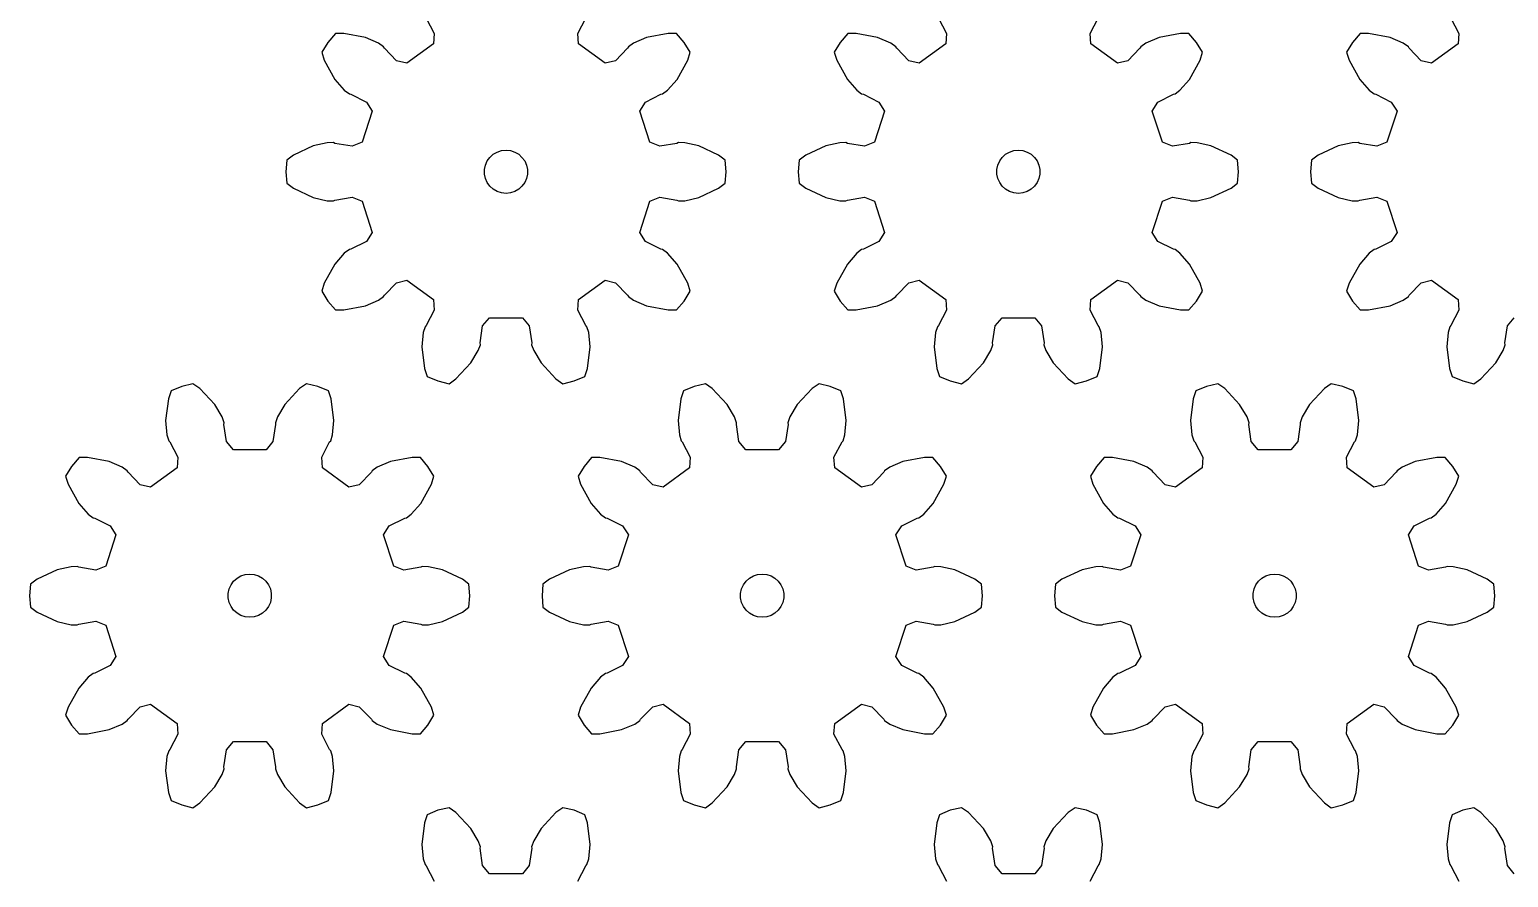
# Model space of a CAD drawing. Extents: x 0 to 208, y 0 to 235.
# Drawn here: x 0 to 102.6, y 54 to 112.9 of the extents above; entities that cross this region are included whole.
import ezdxf

# ---------------------------------------------------------------- set-up
doc = ezdxf.new("R2010")
doc.units = 0

msp = doc.modelspace()

# ---------------------------------------------------------------- linework, layer by layer
for p, q in [((27.52, 113.7), (28.07, 112.64)), ((38.04, 112.64), (38.6, 113.7)), ((63.07, 113.7), (63.63, 112.64)), ((73.6, 112.64), (74.16, 113.7)), ((98.63, 113.7), (99.19, 112.64)), ((20.7, 112.01), (20.28, 111.33)), ((21.22, 112.62), (20.7, 112.01)), ((21.8, 112.63), (21.22, 112.62)), ((23.3, 112.34), (21.8, 112.63)), ((24.21, 111.95), (23.3, 112.34)), ((24.56, 111.7), (24.21, 111.95)), ((28.02, 111.9), (26.18, 110.56)), ((28.07, 112.64), (28.02, 111.9)), ((38.09, 111.9), (38.04, 112.64)), ((39.94, 110.56), (38.09, 111.9)), ((41.91, 111.95), (41.56, 111.7)), ((42.82, 112.34), (41.91, 111.95)), ((44.32, 112.63), (42.82, 112.34)), ((44.9, 112.62), (44.32, 112.63)), ((45.42, 112.01), (44.9, 112.62)), ((45.84, 111.33), (45.42, 112.01)), ((56.25, 112.01), (55.84, 111.33)), ((56.78, 112.62), (56.25, 112.01)), ((57.36, 112.63), (56.78, 112.62)), ((58.85, 112.34), (57.36, 112.63)), ((59.77, 111.95), (58.85, 112.34)), ((60.12, 111.7), (59.77, 111.95)), ((63.58, 111.9), (61.74, 110.56)), ((63.63, 112.64), (63.58, 111.9)), ((73.65, 111.9), (73.6, 112.64)), ((75.49, 110.56), (73.65, 111.9)), ((77.46, 111.95), (77.11, 111.7)), ((78.38, 112.34), (77.46, 111.95)), ((79.87, 112.63), (78.38, 112.34)), ((80.45, 112.62), (79.87, 112.63)), ((80.98, 112.01), (80.45, 112.62)), ((81.4, 111.33), (80.98, 112.01)), ((91.81, 112.01), (91.39, 111.33)), ((92.33, 112.62), (91.81, 112.01)), ((92.92, 112.63), (92.33, 112.62)), ((94.41, 112.34), (92.92, 112.63)), ((95.32, 111.95), (94.41, 112.34)), ((95.68, 111.7), (95.32, 111.95)), ((99.14, 111.9), (97.29, 110.56)), ((99.19, 112.64), (99.14, 111.9)), ((20.28, 111.33), (20.45, 110.77)), ((24.62, 111.6), (24.56, 111.7)), ((25.46, 110.74), (24.62, 111.6)), ((41.5, 111.6), (40.66, 110.74)), ((41.56, 111.7), (41.5, 111.6)), ((45.67, 110.77), (45.84, 111.33)), ((55.84, 111.33), (56.01, 110.77)), ((60.18, 111.6), (60.12, 111.7)), ((61.02, 110.74), (60.18, 111.6)), ((77.05, 111.6), (76.21, 110.74)), ((77.11, 111.7), (77.05, 111.6)), ((81.22, 110.77), (81.4, 111.33)), ((91.39, 111.33), (91.56, 110.77)), ((95.74, 111.6), (95.68, 111.7)), ((96.57, 110.74), (95.74, 111.6)), ((20.45, 110.77), (21.19, 109.44)), ((26.18, 110.56), (25.46, 110.74)), ((40.66, 110.74), (39.94, 110.56)), ((44.93, 109.44), (45.67, 110.77)), ((56.01, 110.77), (56.75, 109.44)), ((61.74, 110.56), (61.02, 110.74)), ((76.21, 110.74), (75.49, 110.56)), ((80.48, 109.44), (81.22, 110.77)), ((91.56, 110.77), (92.31, 109.44)), ((97.29, 110.56), (96.57, 110.74)), ((21.19, 109.44), (21.84, 108.69)), ((44.27, 108.69), (44.93, 109.44)), ((56.75, 109.44), (57.4, 108.69)), ((79.83, 108.69), (80.48, 109.44)), ((92.31, 109.44), (92.96, 108.69)), ((21.84, 108.69), (22.19, 108.43)), ((22.19, 108.43), (22.3, 108.41)), ((22.3, 108.41), (23.38, 107.87)), ((23.38, 107.87), (23.77, 107.24)), ((42.35, 107.24), (42.74, 107.87)), ((42.74, 107.87), (43.81, 108.41)), ((43.81, 108.41), (43.93, 108.43)), ((43.93, 108.43), (44.27, 108.69)), ((57.4, 108.69), (57.74, 108.43)), ((57.74, 108.43), (57.86, 108.41)), ((57.86, 108.41), (58.93, 107.87)), ((58.93, 107.87), (59.33, 107.24)), ((77.9, 107.24), (78.3, 107.87)), ((78.3, 107.87), (79.37, 108.41)), ((79.37, 108.41), (79.49, 108.43)), ((79.49, 108.43), (79.83, 108.69)), ((92.96, 108.69), (93.3, 108.43)), ((93.3, 108.43), (93.42, 108.41)), ((93.42, 108.41), (94.49, 107.87)), ((94.49, 107.87), (94.89, 107.24)), ((23.77, 107.24), (23.07, 105.08)), ((43.05, 105.08), (42.35, 107.24)), ((59.33, 107.24), (58.62, 105.08)), ((78.61, 105.08), (77.9, 107.24)), ((94.89, 107.24), (94.18, 105.08)), ((19.69, 104.82), (18.31, 104.18)), ((20.66, 105.04), (19.69, 104.82)), ((21.09, 105.05), (20.66, 105.04)), ((21.19, 105), (21.09, 105.05)), ((22.38, 104.8), (21.19, 105)), ((23.07, 105.08), (22.38, 104.8)), ((43.74, 104.8), (43.05, 105.08)), ((44.92, 105), (43.74, 104.8)), ((45.03, 105.05), (44.92, 105)), ((45.46, 105.04), (45.03, 105.05)), ((46.43, 104.82), (45.46, 105.04)), ((47.81, 104.18), (46.43, 104.82)), ((55.25, 104.82), (53.86, 104.18)), ((56.22, 105.04), (55.25, 104.82)), ((56.64, 105.05), (56.22, 105.04)), ((56.75, 105), (56.64, 105.05)), ((57.93, 104.8), (56.75, 105)), ((58.62, 105.08), (57.93, 104.8)), ((79.3, 104.8), (78.61, 105.08)), ((80.48, 105), (79.3, 104.8)), ((80.59, 105.05), (80.48, 105)), ((81.02, 105.04), (80.59, 105.05)), ((81.98, 104.82), (81.02, 105.04)), ((83.37, 104.18), (81.98, 104.82)), ((90.81, 104.82), (89.42, 104.18)), ((91.77, 105.04), (90.81, 104.82)), ((92.2, 105.05), (91.77, 105.04)), ((92.31, 105), (92.2, 105.05)), ((93.49, 104.8), (92.31, 105)), ((94.18, 105.08), (93.49, 104.8)), ((17.84, 103.83), (17.78, 103.03)), ((18.31, 104.18), (17.84, 103.83)), ((31.63, 103.49), (31.76, 103.78)), ((31.76, 103.78), (31.94, 104.03)), ((31.94, 104.03), (32.18, 104.24)), ((32.18, 104.24), (32.45, 104.4)), ((32.45, 104.4), (32.75, 104.5)), ((32.75, 104.5), (33.06, 104.53)), ((33.06, 104.53), (33.37, 104.5)), ((33.37, 104.5), (33.67, 104.4)), ((33.67, 104.4), (33.94, 104.24)), ((33.94, 104.24), (34.17, 104.03)), ((34.17, 104.03), (34.36, 103.78)), ((34.36, 103.78), (34.48, 103.49)), ((48.27, 103.83), (47.81, 104.18)), ((48.34, 103.03), (48.27, 103.83)), ((53.4, 103.83), (53.34, 103.03)), ((53.86, 104.18), (53.4, 103.83)), ((67.19, 103.49), (67.32, 103.78)), ((67.32, 103.78), (67.5, 104.03)), ((67.5, 104.03), (67.73, 104.24)), ((67.73, 104.24), (68.01, 104.4)), ((68.01, 104.4), (68.3, 104.5)), ((68.3, 104.5), (68.62, 104.53)), ((68.62, 104.53), (68.93, 104.5)), ((68.93, 104.5), (69.23, 104.4)), ((69.23, 104.4), (69.5, 104.24)), ((69.5, 104.24), (69.73, 104.03)), ((69.73, 104.03), (69.91, 103.78)), ((69.91, 103.78), (70.04, 103.49)), ((83.83, 103.83), (83.37, 104.18)), ((83.89, 103.03), (83.83, 103.83)), ((88.96, 103.83), (88.89, 103.03)), ((89.42, 104.18), (88.96, 103.83)), ((17.78, 103.03), (17.84, 102.23)), ((31.57, 103.19), (31.63, 103.49)), ((31.57, 102.87), (31.57, 103.19)), ((31.63, 102.57), (31.57, 102.87)), ((34.48, 103.49), (34.55, 103.19)), ((34.55, 102.87), (34.48, 102.57)), ((34.55, 103.19), (34.55, 102.87)), ((48.27, 102.23), (48.34, 103.03)), ((53.34, 103.03), (53.4, 102.23)), ((67.12, 103.19), (67.19, 103.49)), ((67.12, 102.87), (67.12, 103.19)), ((67.19, 102.57), (67.12, 102.87)), ((70.04, 103.49), (70.11, 103.19)), ((70.11, 102.87), (70.04, 102.57)), ((70.11, 103.19), (70.11, 102.87)), ((83.83, 102.23), (83.89, 103.03)), ((88.89, 103.03), (88.96, 102.23)), ((17.84, 102.23), (18.31, 101.88)), ((18.31, 101.88), (19.69, 101.24)), ((31.76, 102.28), (31.63, 102.57)), ((31.94, 102.03), (31.76, 102.28)), ((32.18, 101.82), (31.94, 102.03)), ((32.45, 101.66), (32.18, 101.82)), ((32.75, 101.56), (32.45, 101.66)), ((33.67, 101.66), (33.37, 101.56)), ((33.94, 101.82), (33.67, 101.66)), ((34.17, 102.03), (33.94, 101.82)), ((34.36, 102.28), (34.17, 102.03)), ((34.48, 102.57), (34.36, 102.28)), ((46.43, 101.24), (47.81, 101.88)), ((47.81, 101.88), (48.27, 102.23)), ((53.4, 102.23), (53.86, 101.88)), ((53.86, 101.88), (55.25, 101.24)), ((67.32, 102.28), (67.19, 102.57)), ((67.5, 102.03), (67.32, 102.28)), ((67.73, 101.82), (67.5, 102.03)), ((68.01, 101.66), (67.73, 101.82)), ((68.3, 101.56), (68.01, 101.66)), ((69.23, 101.66), (68.93, 101.56)), ((69.5, 101.82), (69.23, 101.66)), ((69.73, 102.03), (69.5, 101.82)), ((69.91, 102.28), (69.73, 102.03)), ((70.04, 102.57), (69.91, 102.28)), ((81.98, 101.24), (83.37, 101.88)), ((83.37, 101.88), (83.83, 102.23)), ((88.96, 102.23), (89.42, 101.88)), ((89.42, 101.88), (90.81, 101.24)), ((19.69, 101.24), (20.66, 101.02)), ((20.66, 101.02), (21.09, 101.01)), ((21.09, 101.01), (21.19, 101.06)), ((21.19, 101.06), (22.38, 101.26)), ((22.38, 101.26), (23.07, 100.98)), ((23.07, 100.98), (23.77, 98.81)), ((33.06, 101.53), (32.75, 101.56)), ((33.37, 101.56), (33.06, 101.53)), ((42.35, 98.81), (43.05, 100.98)), ((43.05, 100.98), (43.74, 101.26)), ((43.74, 101.26), (44.92, 101.06)), ((44.92, 101.06), (45.03, 101.01)), ((45.03, 101.01), (45.46, 101.02)), ((45.46, 101.02), (46.43, 101.24)), ((55.25, 101.24), (56.22, 101.02)), ((56.22, 101.02), (56.64, 101.01)), ((56.64, 101.01), (56.75, 101.06)), ((56.75, 101.06), (57.93, 101.26)), ((57.93, 101.26), (58.62, 100.98)), ((58.62, 100.98), (59.33, 98.81)), ((68.62, 101.53), (68.3, 101.56)), ((68.93, 101.56), (68.62, 101.53)), ((77.9, 98.81), (78.61, 100.98)), ((78.61, 100.98), (79.3, 101.26)), ((79.3, 101.26), (80.48, 101.06)), ((80.48, 101.06), (80.59, 101.01)), ((80.59, 101.01), (81.02, 101.02)), ((81.02, 101.02), (81.98, 101.24)), ((90.81, 101.24), (91.77, 101.02)), ((91.77, 101.02), (92.2, 101.01)), ((92.2, 101.01), (92.31, 101.06)), ((92.31, 101.06), (93.49, 101.26)), ((93.49, 101.26), (94.18, 100.98)), ((94.18, 100.98), (94.89, 98.81)), ((23.77, 98.81), (23.38, 98.19)), ((42.74, 98.19), (42.35, 98.81)), ((59.33, 98.81), (58.93, 98.19)), ((78.3, 98.19), (77.9, 98.81)), ((94.89, 98.81), (94.49, 98.19)), ((22.19, 97.63), (21.84, 97.37)), ((22.3, 97.65), (22.19, 97.63)), ((23.38, 98.19), (22.3, 97.65)), ((43.81, 97.65), (42.74, 98.19)), ((43.93, 97.63), (43.81, 97.65)), ((44.27, 97.37), (43.93, 97.63)), ((57.74, 97.63), (57.4, 97.37)), ((57.86, 97.65), (57.74, 97.63)), ((58.93, 98.19), (57.86, 97.65)), ((79.37, 97.65), (78.3, 98.19)), ((79.49, 97.63), (79.37, 97.65)), ((79.83, 97.37), (79.49, 97.63)), ((93.3, 97.63), (92.96, 97.37)), ((93.42, 97.65), (93.3, 97.63)), ((94.49, 98.19), (93.42, 97.65)), ((21.19, 96.62), (20.45, 95.29)), ((21.84, 97.37), (21.19, 96.62)), ((44.93, 96.62), (44.27, 97.37)), ((45.67, 95.29), (44.93, 96.62)), ((56.75, 96.62), (56.01, 95.29)), ((57.4, 97.37), (56.75, 96.62)), ((80.48, 96.62), (79.83, 97.37)), ((81.22, 95.29), (80.48, 96.62)), ((92.31, 96.62), (91.56, 95.29)), ((92.96, 97.37), (92.31, 96.62)), ((25.46, 95.32), (26.18, 95.5)), ((26.18, 95.5), (28.02, 94.16)), ((38.09, 94.16), (39.94, 95.5)), ((39.94, 95.5), (40.66, 95.32)), ((61.02, 95.32), (61.74, 95.5)), ((61.74, 95.5), (63.58, 94.16)), ((73.65, 94.16), (75.49, 95.5)), ((75.49, 95.5), (76.21, 95.32)), ((96.57, 95.32), (97.29, 95.5)), ((97.29, 95.5), (99.14, 94.16)), ((20.45, 95.29), (20.28, 94.73)), ((20.28, 94.73), (20.7, 94.05)), ((24.56, 94.36), (24.62, 94.46)), ((24.62, 94.46), (25.46, 95.32)), ((40.66, 95.32), (41.5, 94.46)), ((41.5, 94.46), (41.56, 94.36)), ((45.42, 94.05), (45.84, 94.73)), ((45.84, 94.73), (45.67, 95.29)), ((56.01, 95.29), (55.84, 94.73)), ((55.84, 94.73), (56.25, 94.05)), ((60.12, 94.36), (60.18, 94.46)), ((60.18, 94.46), (61.02, 95.32)), ((76.21, 95.32), (77.05, 94.46)), ((77.05, 94.46), (77.11, 94.36)), ((80.98, 94.05), (81.4, 94.73)), ((81.4, 94.73), (81.22, 95.29)), ((91.56, 95.29), (91.39, 94.73)), ((91.39, 94.73), (91.81, 94.05)), ((95.68, 94.36), (95.74, 94.46)), ((95.74, 94.46), (96.57, 95.32)), ((20.7, 94.05), (21.22, 93.44)), ((21.22, 93.44), (21.8, 93.43)), ((21.8, 93.43), (23.3, 93.72)), ((23.3, 93.72), (24.21, 94.11)), ((24.21, 94.11), (24.56, 94.36)), ((28.07, 93.42), (27.52, 92.36)), ((28.02, 94.16), (28.07, 93.42)), ((38.04, 93.42), (38.09, 94.16)), ((38.6, 92.36), (38.04, 93.42)), ((41.56, 94.36), (41.91, 94.11)), ((41.91, 94.11), (42.82, 93.72)), ((42.82, 93.72), (44.32, 93.43)), ((44.32, 93.43), (44.9, 93.44)), ((44.9, 93.44), (45.42, 94.05)), ((56.25, 94.05), (56.78, 93.44)), ((56.78, 93.44), (57.36, 93.43)), ((57.36, 93.43), (58.85, 93.72)), ((58.85, 93.72), (59.77, 94.11)), ((59.77, 94.11), (60.12, 94.36)), ((63.63, 93.42), (63.07, 92.36)), ((63.58, 94.16), (63.63, 93.42)), ((73.6, 93.42), (73.65, 94.16)), ((74.16, 92.36), (73.6, 93.42)), ((77.11, 94.36), (77.46, 94.11)), ((77.46, 94.11), (78.38, 93.72)), ((78.38, 93.72), (79.87, 93.43)), ((79.87, 93.43), (80.45, 93.44)), ((80.45, 93.44), (80.98, 94.05)), ((91.81, 94.05), (92.33, 93.44)), ((92.33, 93.44), (92.92, 93.43)), ((92.92, 93.43), (94.41, 93.72)), ((94.41, 93.72), (95.32, 94.11)), ((95.32, 94.11), (95.68, 94.36)), ((99.19, 93.42), (98.63, 92.36)), ((99.14, 94.16), (99.19, 93.42)), ((31.44, 92.32), (31.92, 92.89)), ((31.92, 92.89), (34.2, 92.89)), ((34.2, 92.89), (34.67, 92.32)), ((67, 92.32), (67.48, 92.89)), ((67.48, 92.89), (69.75, 92.89)), ((69.75, 92.89), (70.23, 92.32)), ((102.56, 92.32), (103.03, 92.89)), ((27.31, 91.86), (27.22, 90.87)), ((27.44, 92.27), (27.31, 91.86)), ((27.52, 92.36), (27.44, 92.27)), ((31.27, 91.14), (31.44, 92.32)), ((34.67, 92.32), (34.85, 91.14)), ((38.68, 92.27), (38.6, 92.36)), ((38.8, 91.86), (38.68, 92.27)), ((38.89, 90.87), (38.8, 91.86)), ((62.87, 91.86), (62.78, 90.87)), ((63, 92.27), (62.87, 91.86)), ((63.07, 92.36), (63, 92.27)), ((66.83, 91.14), (67, 92.32)), ((70.23, 92.32), (70.41, 91.14)), ((74.23, 92.27), (74.16, 92.36)), ((74.36, 91.86), (74.23, 92.27)), ((74.45, 90.87), (74.36, 91.86)), ((98.43, 91.86), (98.34, 90.87)), ((98.55, 92.27), (98.43, 91.86)), ((98.63, 92.36), (98.55, 92.27)), ((102.38, 91.14), (102.56, 92.32)), ((27.22, 90.87), (27.41, 89.36)), ((30.63, 89.76), (31.14, 90.62)), ((31.14, 90.62), (31.28, 91.02)), ((31.28, 91.02), (31.27, 91.14)), ((34.85, 91.14), (34.84, 91.02)), ((34.84, 91.02), (34.98, 90.62)), ((34.98, 90.62), (35.49, 89.76)), ((38.71, 89.36), (38.89, 90.87)), ((62.78, 90.87), (62.96, 89.36)), ((66.19, 89.76), (66.7, 90.62)), ((66.7, 90.62), (66.84, 91.02)), ((66.84, 91.02), (66.83, 91.14)), ((70.41, 91.14), (70.39, 91.02)), ((70.39, 91.02), (70.53, 90.62)), ((70.53, 90.62), (71.04, 89.76)), ((74.27, 89.36), (74.45, 90.87)), ((98.34, 90.87), (98.52, 89.36)), ((101.75, 89.76), (102.26, 90.62)), ((102.26, 90.62), (102.39, 91.02)), ((102.39, 91.02), (102.38, 91.14)), ((27.41, 89.36), (27.59, 88.81)), ((29.59, 88.65), (30.63, 89.76)), ((35.49, 89.76), (36.52, 88.65)), ((38.52, 88.81), (38.71, 89.36)), ((62.96, 89.36), (63.15, 88.81)), ((65.15, 88.65), (66.19, 89.76)), ((71.04, 89.76), (72.08, 88.65)), ((74.08, 88.81), (74.27, 89.36)), ((98.52, 89.36), (98.71, 88.81)), ((100.71, 88.65), (101.75, 89.76)), ((11.34, 88.31), (10.56, 88.12)), ((11.81, 87.98), (11.34, 88.31)), ((19.22, 88.31), (18.74, 87.98)), ((20, 88.12), (19.22, 88.31)), ((27.59, 88.81), (28.34, 88.5)), ((28.34, 88.5), (29.12, 88.31)), ((29.12, 88.31), (29.59, 88.65)), ((36.52, 88.65), (37, 88.31)), ((37, 88.31), (37.78, 88.5)), ((37.78, 88.5), (38.52, 88.81)), ((46.9, 88.31), (46.12, 88.12)), ((47.37, 87.98), (46.9, 88.31)), ((54.78, 88.31), (54.3, 87.98)), ((55.56, 88.12), (54.78, 88.31)), ((63.15, 88.81), (63.89, 88.5)), ((63.89, 88.5), (64.67, 88.31)), ((64.67, 88.31), (65.15, 88.65)), ((72.08, 88.65), (72.56, 88.31)), ((72.56, 88.31), (73.34, 88.5)), ((73.34, 88.5), (74.08, 88.81)), ((82.45, 88.31), (81.67, 88.12)), ((82.93, 87.98), (82.45, 88.31)), ((90.33, 88.31), (89.86, 87.98)), ((91.12, 88.12), (90.33, 88.31)), ((98.71, 88.81), (99.45, 88.5)), ((99.45, 88.5), (100.23, 88.31)), ((100.23, 88.31), (100.71, 88.65)), ((9.63, 87.27), (9.44, 85.75)), ((9.82, 87.82), (9.63, 87.27)), ((10.56, 88.12), (9.82, 87.82)), ((12.85, 86.86), (11.81, 87.98)), ((18.74, 87.98), (17.71, 86.86)), ((20.74, 87.82), (20, 88.12)), ((20.93, 87.27), (20.74, 87.82)), ((21.11, 85.75), (20.93, 87.27)), ((45.19, 87.27), (45, 85.75)), ((45.37, 87.82), (45.19, 87.27)), ((46.12, 88.12), (45.37, 87.82)), ((48.41, 86.86), (47.37, 87.98)), ((54.3, 87.98), (53.26, 86.86)), ((56.3, 87.82), (55.56, 88.12)), ((56.49, 87.27), (56.3, 87.82)), ((56.67, 85.75), (56.49, 87.27)), ((80.74, 87.27), (80.56, 85.75)), ((80.93, 87.82), (80.74, 87.27)), ((81.67, 88.12), (80.93, 87.82)), ((83.97, 86.86), (82.93, 87.98)), ((89.86, 87.98), (88.82, 86.86)), ((91.86, 87.82), (91.12, 88.12)), ((92.05, 87.27), (91.86, 87.82)), ((92.23, 85.75), (92.05, 87.27)), ((13.36, 86.01), (12.85, 86.86)), ((17.71, 86.86), (17.2, 86.01)), ((48.92, 86.01), (48.41, 86.86)), ((53.26, 86.86), (52.75, 86.01)), ((84.48, 86.01), (83.97, 86.86)), ((88.82, 86.86), (88.31, 86.01)), ((9.44, 85.75), (9.53, 84.76)), ((13.5, 85.6), (13.36, 86.01)), ((13.49, 85.48), (13.5, 85.6)), ((13.66, 84.3), (13.49, 85.48)), ((17.07, 85.48), (16.89, 84.3)), ((17.2, 86.01), (17.06, 85.6)), ((17.06, 85.6), (17.07, 85.48)), ((21.02, 84.76), (21.11, 85.75)), ((45, 85.75), (45.09, 84.76)), ((49.06, 85.6), (48.92, 86.01)), ((49.05, 85.48), (49.06, 85.6)), ((49.22, 84.3), (49.05, 85.48)), ((52.63, 85.48), (52.45, 84.3)), ((52.75, 86.01), (52.62, 85.6)), ((52.62, 85.6), (52.63, 85.48)), ((56.58, 84.76), (56.67, 85.75)), ((80.56, 85.75), (80.65, 84.76)), ((84.62, 85.6), (84.48, 86.01)), ((84.6, 85.48), (84.62, 85.6)), ((84.78, 84.3), (84.6, 85.48)), ((88.18, 85.48), (88.01, 84.3)), ((88.31, 86.01), (88.17, 85.6)), ((88.17, 85.6), (88.18, 85.48)), ((92.14, 84.76), (92.23, 85.75)), ((9.53, 84.76), (9.66, 84.35)), ((9.66, 84.35), (9.74, 84.27)), ((9.74, 84.27), (10.29, 83.2)), ((14.14, 83.73), (13.66, 84.3)), ((16.89, 84.3), (16.42, 83.73)), ((20.27, 83.2), (20.82, 84.27)), ((20.82, 84.27), (20.9, 84.35)), ((20.9, 84.35), (21.02, 84.76)), ((45.09, 84.76), (45.22, 84.35)), ((45.22, 84.35), (45.29, 84.27)), ((45.29, 84.27), (45.85, 83.2)), ((49.7, 83.73), (49.22, 84.3)), ((52.45, 84.3), (51.98, 83.73)), ((55.82, 83.2), (56.38, 84.27)), ((56.38, 84.27), (56.46, 84.35)), ((56.46, 84.35), (56.58, 84.76)), ((80.65, 84.76), (80.78, 84.35)), ((80.78, 84.35), (80.85, 84.27)), ((80.85, 84.27), (81.41, 83.2)), ((85.26, 83.73), (84.78, 84.3)), ((88.01, 84.3), (87.53, 83.73)), ((91.38, 83.2), (91.94, 84.27)), ((91.94, 84.27), (92.01, 84.35)), ((92.01, 84.35), (92.14, 84.76)), ((3.44, 83.18), (2.92, 82.57)), ((4.02, 83.19), (3.44, 83.18)), ((5.52, 82.9), (4.02, 83.19)), ((10.29, 83.2), (10.24, 82.46)), ((16.42, 83.73), (14.14, 83.73)), ((20.32, 82.46), (20.27, 83.2)), ((26.54, 83.19), (25.04, 82.9)), ((27.12, 83.18), (26.54, 83.19)), ((27.64, 82.57), (27.12, 83.18)), ((39, 83.18), (38.48, 82.57)), ((39.58, 83.19), (39, 83.18)), ((41.07, 82.9), (39.58, 83.19)), ((45.85, 83.2), (45.8, 82.46)), ((51.98, 83.73), (49.7, 83.73)), ((55.87, 82.46), (55.82, 83.2)), ((62.09, 83.19), (60.6, 82.9)), ((62.68, 83.18), (62.09, 83.19)), ((63.2, 82.57), (62.68, 83.18)), ((74.56, 83.18), (74.03, 82.57)), ((75.14, 83.19), (74.56, 83.18)), ((76.63, 82.9), (75.14, 83.19)), ((81.41, 83.2), (81.36, 82.46)), ((87.53, 83.73), (85.26, 83.73)), ((91.43, 82.46), (91.38, 83.2)), ((97.65, 83.19), (96.16, 82.9)), ((98.23, 83.18), (97.65, 83.19)), ((98.76, 82.57), (98.23, 83.18)), ((2.92, 82.57), (2.5, 81.89)), ((6.43, 82.51), (5.52, 82.9)), ((6.78, 82.26), (6.43, 82.51)), ((6.84, 82.16), (6.78, 82.26)), ((7.68, 81.3), (6.84, 82.16)), ((10.24, 82.46), (8.4, 81.12)), ((22.16, 81.12), (20.32, 82.46)), ((23.72, 82.16), (22.88, 81.3)), ((23.78, 82.26), (23.72, 82.16)), ((24.13, 82.51), (23.78, 82.26)), ((25.04, 82.9), (24.13, 82.51)), ((28.06, 81.89), (27.64, 82.57)), ((38.48, 82.57), (38.06, 81.89)), ((41.99, 82.51), (41.07, 82.9)), ((42.34, 82.26), (41.99, 82.51)), ((42.4, 82.16), (42.34, 82.26)), ((43.24, 81.3), (42.4, 82.16)), ((45.8, 82.46), (43.96, 81.12)), ((57.72, 81.12), (55.87, 82.46)), ((59.27, 82.16), (58.44, 81.3)), ((59.33, 82.26), (59.27, 82.16)), ((59.69, 82.51), (59.33, 82.26)), ((60.6, 82.9), (59.69, 82.51)), ((63.62, 81.89), (63.2, 82.57)), ((74.03, 82.57), (73.61, 81.89)), ((77.55, 82.51), (76.63, 82.9)), ((77.9, 82.26), (77.55, 82.51)), ((77.96, 82.16), (77.9, 82.26)), ((78.8, 81.3), (77.96, 82.16)), ((81.36, 82.46), (79.52, 81.12)), ((93.27, 81.12), (91.43, 82.46)), ((94.83, 82.16), (93.99, 81.3)), ((94.89, 82.26), (94.83, 82.16)), ((95.24, 82.51), (94.89, 82.26)), ((96.16, 82.9), (95.24, 82.51)), ((99.17, 81.89), (98.76, 82.57)), ((2.5, 81.89), (2.67, 81.33)), ((2.67, 81.33), (3.41, 80)), ((8.4, 81.12), (7.68, 81.3)), ((22.88, 81.3), (22.16, 81.12)), ((27.15, 80), (27.89, 81.33)), ((27.89, 81.33), (28.06, 81.89)), ((38.06, 81.89), (38.23, 81.33)), ((38.23, 81.33), (38.97, 80)), ((43.96, 81.12), (43.24, 81.3)), ((58.44, 81.3), (57.72, 81.12)), ((62.7, 80), (63.45, 81.33)), ((63.45, 81.33), (63.62, 81.89)), ((73.61, 81.89), (73.79, 81.33)), ((73.79, 81.33), (74.53, 80)), ((79.52, 81.12), (78.8, 81.3)), ((93.99, 81.3), (93.27, 81.12)), ((98.26, 80), (99, 81.33)), ((99, 81.33), (99.17, 81.89)), ((3.41, 80), (4.06, 79.25)), ((4.06, 79.25), (4.41, 79)), ((26.15, 79), (26.49, 79.25)), ((26.49, 79.25), (27.15, 80)), ((38.97, 80), (39.62, 79.25)), ((39.62, 79.25), (39.97, 79)), ((61.71, 79), (62.05, 79.25)), ((62.05, 79.25), (62.7, 80)), ((74.53, 80), (75.18, 79.25)), ((75.18, 79.25), (75.52, 79)), ((97.27, 79), (97.61, 79.25)), ((97.61, 79.25), (98.26, 80)), ((4.41, 79), (4.52, 78.97)), ((4.52, 78.97), (5.6, 78.44)), ((5.6, 78.44), (5.99, 77.81)), ((24.57, 77.81), (24.96, 78.44)), ((24.96, 78.44), (26.04, 78.97)), ((26.04, 78.97), (26.15, 79)), ((39.97, 79), (40.08, 78.97)), ((40.08, 78.97), (41.15, 78.44)), ((41.15, 78.44), (41.55, 77.81)), ((60.12, 77.81), (60.52, 78.44)), ((60.52, 78.44), (61.59, 78.97)), ((61.59, 78.97), (61.71, 79)), ((75.52, 79), (75.64, 78.97)), ((75.64, 78.97), (76.71, 78.44)), ((76.71, 78.44), (77.11, 77.81)), ((95.68, 77.81), (96.08, 78.44)), ((96.08, 78.44), (97.15, 78.97)), ((97.15, 78.97), (97.27, 79)), ((5.99, 77.81), (5.29, 75.64)), ((25.27, 75.64), (24.57, 77.81)), ((41.55, 77.81), (40.84, 75.64)), ((60.83, 75.64), (60.12, 77.81)), ((77.11, 77.81), (76.4, 75.64)), ((96.39, 75.64), (95.68, 77.81)), ((1.91, 75.38), (0.53, 74.74)), ((2.88, 75.6), (1.91, 75.38)), ((3.31, 75.61), (2.88, 75.6)), ((3.42, 75.57), (3.31, 75.61)), ((4.6, 75.37), (3.42, 75.57)), ((5.29, 75.64), (4.6, 75.37)), ((14.4, 74.81), (14.67, 74.96)), ((14.67, 74.96), (14.97, 75.06)), ((14.97, 75.06), (15.28, 75.09)), ((15.28, 75.09), (15.59, 75.06)), ((15.59, 75.06), (15.89, 74.96)), ((15.89, 74.96), (16.16, 74.81)), ((25.96, 75.37), (25.27, 75.64)), ((27.14, 75.57), (25.96, 75.37)), ((27.25, 75.61), (27.14, 75.57)), ((27.68, 75.6), (27.25, 75.61)), ((28.65, 75.38), (27.68, 75.6)), ((30.03, 74.74), (28.65, 75.38)), ((37.47, 75.38), (36.09, 74.74)), ((38.44, 75.6), (37.47, 75.38)), ((38.87, 75.61), (38.44, 75.6)), ((38.97, 75.57), (38.87, 75.61)), ((40.16, 75.37), (38.97, 75.57)), ((40.84, 75.64), (40.16, 75.37)), ((49.95, 74.81), (50.23, 74.96)), ((50.23, 74.96), (50.52, 75.06)), ((50.52, 75.06), (50.84, 75.09)), ((50.84, 75.09), (51.15, 75.06)), ((51.15, 75.06), (51.45, 74.96)), ((51.45, 74.96), (51.72, 74.81)), ((61.52, 75.37), (60.83, 75.64)), ((62.7, 75.57), (61.52, 75.37)), ((62.81, 75.61), (62.7, 75.57)), ((63.24, 75.6), (62.81, 75.61)), ((64.2, 75.38), (63.24, 75.6)), ((65.59, 74.74), (64.2, 75.38)), ((73.03, 75.38), (71.64, 74.74)), ((73.99, 75.6), (73.03, 75.38)), ((74.42, 75.61), (73.99, 75.6)), ((74.53, 75.57), (74.42, 75.61)), ((75.71, 75.37), (74.53, 75.57)), ((76.4, 75.64), (75.71, 75.37)), ((85.51, 74.81), (85.78, 74.96)), ((85.78, 74.96), (86.08, 75.06)), ((86.08, 75.06), (86.39, 75.09)), ((86.39, 75.09), (86.71, 75.06)), ((86.71, 75.06), (87, 74.96)), ((87, 74.96), (87.28, 74.81)), ((97.07, 75.37), (96.39, 75.64)), ((98.26, 75.57), (97.07, 75.37)), ((98.37, 75.61), (98.26, 75.57)), ((98.79, 75.6), (98.37, 75.61)), ((99.76, 75.38), (98.79, 75.6)), ((101.14, 74.74), (99.76, 75.38)), ((0.06, 74.39), (0, 73.59)), ((0.53, 74.74), (0.06, 74.39)), ((13.79, 73.75), (13.85, 74.06)), ((13.85, 74.06), (13.98, 74.34)), ((13.98, 74.34), (14.16, 74.6)), ((14.16, 74.6), (14.4, 74.81)), ((16.16, 74.81), (16.39, 74.6)), ((16.39, 74.6), (16.58, 74.34)), ((16.58, 74.34), (16.71, 74.06)), ((16.71, 74.06), (16.77, 73.75)), ((30.49, 74.39), (30.03, 74.74)), ((30.56, 73.59), (30.49, 74.39)), ((35.62, 74.39), (35.56, 73.59)), ((36.09, 74.74), (35.62, 74.39)), ((49.34, 73.75), (49.41, 74.06)), ((49.41, 74.06), (49.54, 74.34)), ((49.54, 74.34), (49.72, 74.6)), ((49.72, 74.6), (49.95, 74.81)), ((51.72, 74.81), (51.95, 74.6)), ((51.95, 74.6), (52.14, 74.34)), ((52.14, 74.34), (52.26, 74.06)), ((52.26, 74.06), (52.33, 73.75)), ((66.05, 74.39), (65.59, 74.74)), ((66.12, 73.59), (66.05, 74.39)), ((71.18, 74.39), (71.12, 73.59)), ((71.64, 74.74), (71.18, 74.39)), ((84.9, 73.75), (84.97, 74.06)), ((84.97, 74.06), (85.1, 74.34)), ((85.1, 74.34), (85.28, 74.6)), ((85.28, 74.6), (85.51, 74.81)), ((87.28, 74.81), (87.51, 74.6)), ((87.51, 74.6), (87.69, 74.34)), ((87.69, 74.34), (87.82, 74.06)), ((87.82, 74.06), (87.89, 73.75)), ((101.61, 74.39), (101.14, 74.74)), ((101.67, 73.59), (101.61, 74.39)), ((0, 73.59), (0.06, 72.79)), ((13.79, 73.44), (13.79, 73.75)), ((13.85, 73.13), (13.79, 73.44)), ((13.98, 72.84), (13.85, 73.13)), ((16.71, 73.13), (16.58, 72.84)), ((16.77, 73.44), (16.71, 73.13)), ((16.77, 73.75), (16.77, 73.44)), ((30.49, 72.79), (30.56, 73.59)), ((35.56, 73.59), (35.62, 72.79)), ((49.34, 73.44), (49.34, 73.75)), ((49.41, 73.13), (49.34, 73.44)), ((49.54, 72.84), (49.41, 73.13)), ((52.26, 73.13), (52.14, 72.84)), ((52.33, 73.44), (52.26, 73.13)), ((52.33, 73.75), (52.33, 73.44)), ((66.05, 72.79), (66.12, 73.59)), ((71.12, 73.59), (71.18, 72.79)), ((84.9, 73.44), (84.9, 73.75)), ((84.97, 73.13), (84.9, 73.44)), ((85.1, 72.84), (84.97, 73.13)), ((87.82, 73.13), (87.69, 72.84)), ((87.89, 73.44), (87.82, 73.13)), ((87.89, 73.75), (87.89, 73.44)), ((101.61, 72.79), (101.67, 73.59)), ((0.06, 72.79), (0.53, 72.44)), ((0.53, 72.44), (1.91, 71.8)), ((14.16, 72.59), (13.98, 72.84)), ((14.4, 72.38), (14.16, 72.59)), ((14.67, 72.22), (14.4, 72.38)), ((14.97, 72.13), (14.67, 72.22)), ((15.28, 72.09), (14.97, 72.13)), ((15.59, 72.13), (15.28, 72.09)), ((15.89, 72.22), (15.59, 72.13)), ((16.16, 72.38), (15.89, 72.22)), ((16.39, 72.59), (16.16, 72.38)), ((16.58, 72.84), (16.39, 72.59)), ((28.65, 71.8), (30.03, 72.44)), ((30.03, 72.44), (30.49, 72.79)), ((35.62, 72.79), (36.09, 72.44)), ((36.09, 72.44), (37.47, 71.8)), ((49.72, 72.59), (49.54, 72.84)), ((49.95, 72.38), (49.72, 72.59)), ((50.23, 72.22), (49.95, 72.38)), ((50.52, 72.13), (50.23, 72.22)), ((50.84, 72.09), (50.52, 72.13)), ((51.15, 72.13), (50.84, 72.09)), ((51.45, 72.22), (51.15, 72.13)), ((51.72, 72.38), (51.45, 72.22)), ((51.95, 72.59), (51.72, 72.38)), ((52.14, 72.84), (51.95, 72.59)), ((64.2, 71.8), (65.59, 72.44)), ((65.59, 72.44), (66.05, 72.79)), ((71.18, 72.79), (71.64, 72.44)), ((71.64, 72.44), (73.03, 71.8)), ((85.28, 72.59), (85.1, 72.84)), ((85.51, 72.38), (85.28, 72.59)), ((85.78, 72.22), (85.51, 72.38)), ((86.08, 72.13), (85.78, 72.22)), ((86.39, 72.09), (86.08, 72.13)), ((86.71, 72.13), (86.39, 72.09)), ((87, 72.22), (86.71, 72.13)), ((87.28, 72.38), (87, 72.22)), ((87.51, 72.59), (87.28, 72.38)), ((87.69, 72.84), (87.51, 72.59)), ((99.76, 71.8), (101.14, 72.44)), ((101.14, 72.44), (101.61, 72.79)), ((1.91, 71.8), (2.88, 71.58)), ((2.88, 71.58), (3.31, 71.57)), ((3.31, 71.57), (3.42, 71.62)), ((3.42, 71.62), (4.6, 71.82)), ((4.6, 71.82), (5.29, 71.54)), ((5.29, 71.54), (5.99, 69.38)), ((24.57, 69.38), (25.27, 71.54)), ((25.27, 71.54), (25.96, 71.82)), ((25.96, 71.82), (27.14, 71.62)), ((27.14, 71.62), (27.25, 71.57)), ((27.25, 71.57), (27.68, 71.58)), ((27.68, 71.58), (28.65, 71.8)), ((37.47, 71.8), (38.44, 71.58)), ((38.44, 71.58), (38.87, 71.57)), ((38.87, 71.57), (38.97, 71.62)), ((38.97, 71.62), (40.16, 71.82)), ((40.16, 71.82), (40.84, 71.54)), ((40.84, 71.54), (41.55, 69.38)), ((60.12, 69.38), (60.83, 71.54)), ((60.83, 71.54), (61.52, 71.82)), ((61.52, 71.82), (62.7, 71.62)), ((62.7, 71.62), (62.81, 71.57)), ((62.81, 71.57), (63.24, 71.58)), ((63.24, 71.58), (64.2, 71.8)), ((73.03, 71.8), (73.99, 71.58)), ((73.99, 71.58), (74.42, 71.57)), ((74.42, 71.57), (74.53, 71.62)), ((74.53, 71.62), (75.71, 71.82)), ((75.71, 71.82), (76.4, 71.54)), ((76.4, 71.54), (77.11, 69.38)), ((95.68, 69.38), (96.39, 71.54)), ((96.39, 71.54), (97.07, 71.82)), ((97.07, 71.82), (98.26, 71.62)), ((98.26, 71.62), (98.37, 71.57)), ((98.37, 71.57), (98.79, 71.58)), ((98.79, 71.58), (99.76, 71.8)), ((5.99, 69.38), (5.6, 68.75)), ((24.96, 68.75), (24.57, 69.38)), ((41.55, 69.38), (41.15, 68.75)), ((60.52, 68.75), (60.12, 69.38)), ((77.11, 69.38), (76.71, 68.75)), ((96.08, 68.75), (95.68, 69.38)), ((4.06, 67.93), (3.41, 67.18)), ((4.41, 68.19), (4.06, 67.93)), ((4.52, 68.22), (4.41, 68.19)), ((5.6, 68.75), (4.52, 68.22)), ((26.04, 68.22), (24.96, 68.75)), ((26.15, 68.19), (26.04, 68.22)), ((26.49, 67.93), (26.15, 68.19)), ((27.15, 67.18), (26.49, 67.93)), ((39.62, 67.93), (38.97, 67.18)), ((39.97, 68.19), (39.62, 67.93)), ((40.08, 68.22), (39.97, 68.19)), ((41.15, 68.75), (40.08, 68.22)), ((61.59, 68.22), (60.52, 68.75)), ((61.71, 68.19), (61.59, 68.22)), ((62.05, 67.93), (61.71, 68.19)), ((62.7, 67.18), (62.05, 67.93)), ((75.18, 67.93), (74.53, 67.18)), ((75.52, 68.19), (75.18, 67.93)), ((75.64, 68.22), (75.52, 68.19)), ((76.71, 68.75), (75.64, 68.22)), ((97.15, 68.22), (96.08, 68.75)), ((97.27, 68.19), (97.15, 68.22)), ((97.61, 67.93), (97.27, 68.19)), ((98.26, 67.18), (97.61, 67.93)), ((3.41, 67.18), (2.67, 65.85)), ((27.89, 65.85), (27.15, 67.18)), ((38.97, 67.18), (38.23, 65.85)), ((63.45, 65.85), (62.7, 67.18)), ((74.53, 67.18), (73.79, 65.85)), ((99, 65.85), (98.26, 67.18)), ((2.67, 65.85), (2.5, 65.3)), ((6.84, 65.02), (7.68, 65.88)), ((7.68, 65.88), (8.4, 66.06)), ((8.4, 66.06), (10.24, 64.72)), ((20.32, 64.72), (22.16, 66.06)), ((22.16, 66.06), (22.88, 65.88)), ((22.88, 65.88), (23.72, 65.02)), ((28.06, 65.3), (27.89, 65.85)), ((38.23, 65.85), (38.06, 65.3)), ((42.4, 65.02), (43.24, 65.88)), ((43.24, 65.88), (43.96, 66.06)), ((43.96, 66.06), (45.8, 64.72)), ((55.87, 64.72), (57.72, 66.06)), ((57.72, 66.06), (58.44, 65.88)), ((58.44, 65.88), (59.27, 65.02)), ((63.62, 65.3), (63.45, 65.85)), ((73.79, 65.85), (73.61, 65.3)), ((77.96, 65.02), (78.8, 65.88)), ((78.8, 65.88), (79.52, 66.06)), ((79.52, 66.06), (81.36, 64.72)), ((91.43, 64.72), (93.27, 66.06)), ((93.27, 66.06), (93.99, 65.88)), ((93.99, 65.88), (94.83, 65.02)), ((99.17, 65.3), (99, 65.85)), ((2.5, 65.3), (2.92, 64.61)), ((5.52, 64.29), (6.43, 64.68)), ((6.43, 64.68), (6.78, 64.92)), ((6.78, 64.92), (6.84, 65.02)), ((10.24, 64.72), (10.29, 63.98)), ((20.27, 63.98), (20.32, 64.72)), ((23.72, 65.02), (23.78, 64.92)), ((23.78, 64.92), (24.13, 64.68)), ((24.13, 64.68), (25.04, 64.29)), ((27.64, 64.61), (28.06, 65.3)), ((38.06, 65.3), (38.48, 64.61)), ((41.07, 64.29), (41.99, 64.68)), ((41.99, 64.68), (42.34, 64.92)), ((42.34, 64.92), (42.4, 65.02)), ((45.8, 64.72), (45.85, 63.98)), ((55.82, 63.98), (55.87, 64.72)), ((59.27, 65.02), (59.33, 64.92)), ((59.33, 64.92), (59.69, 64.68)), ((59.69, 64.68), (60.6, 64.29)), ((63.2, 64.61), (63.62, 65.3)), ((73.61, 65.3), (74.03, 64.61)), ((76.63, 64.29), (77.55, 64.68)), ((77.55, 64.68), (77.9, 64.92)), ((77.9, 64.92), (77.96, 65.02)), ((81.36, 64.72), (81.41, 63.98)), ((91.38, 63.98), (91.43, 64.72)), ((94.83, 65.02), (94.89, 64.92)), ((94.89, 64.92), (95.24, 64.68)), ((95.24, 64.68), (96.16, 64.29)), ((98.76, 64.61), (99.17, 65.3)), ((2.92, 64.61), (3.44, 64)), ((3.44, 64), (4.02, 63.99)), ((4.02, 63.99), (5.52, 64.29)), ((10.29, 63.98), (9.74, 62.92)), ((20.82, 62.92), (20.27, 63.98)), ((25.04, 64.29), (26.54, 63.99)), ((26.54, 63.99), (27.12, 64)), ((27.12, 64), (27.64, 64.61)), ((38.48, 64.61), (39, 64)), ((39, 64), (39.58, 63.99)), ((39.58, 63.99), (41.07, 64.29)), ((45.85, 63.98), (45.29, 62.92)), ((56.38, 62.92), (55.82, 63.98)), ((60.6, 64.29), (62.09, 63.99)), ((62.09, 63.99), (62.68, 64)), ((62.68, 64), (63.2, 64.61)), ((74.03, 64.61), (74.56, 64)), ((74.56, 64), (75.14, 63.99)), ((75.14, 63.99), (76.63, 64.29)), ((81.41, 63.98), (80.85, 62.92)), ((91.94, 62.92), (91.38, 63.98)), ((96.16, 64.29), (97.65, 63.99)), ((97.65, 63.99), (98.23, 64)), ((98.23, 64), (98.76, 64.61)), ((9.66, 62.83), (9.53, 62.42)), ((9.74, 62.92), (9.66, 62.83)), ((13.49, 61.7), (13.66, 62.89)), ((13.66, 62.89), (14.14, 63.46)), ((14.14, 63.46), (16.42, 63.46)), ((16.42, 63.46), (16.89, 62.89)), ((16.89, 62.89), (17.07, 61.7)), ((20.9, 62.83), (20.82, 62.92)), ((21.02, 62.42), (20.9, 62.83)), ((45.22, 62.83), (45.09, 62.42)), ((45.29, 62.92), (45.22, 62.83)), ((49.05, 61.7), (49.22, 62.89)), ((49.22, 62.89), (49.7, 63.46)), ((49.7, 63.46), (51.98, 63.46)), ((51.98, 63.46), (52.45, 62.89)), ((52.45, 62.89), (52.63, 61.7)), ((56.46, 62.83), (56.38, 62.92)), ((56.58, 62.42), (56.46, 62.83)), ((80.78, 62.83), (80.65, 62.42)), ((80.85, 62.92), (80.78, 62.83)), ((84.6, 61.7), (84.78, 62.89)), ((84.78, 62.89), (85.26, 63.46)), ((85.26, 63.46), (87.53, 63.46)), ((87.53, 63.46), (88.01, 62.89)), ((88.01, 62.89), (88.18, 61.7)), ((92.01, 62.83), (91.94, 62.92)), ((92.14, 62.42), (92.01, 62.83)), ((9.53, 62.42), (9.44, 61.43)), ((13.36, 61.18), (13.5, 61.58)), ((13.5, 61.58), (13.49, 61.7)), ((17.07, 61.7), (17.06, 61.58)), ((17.06, 61.58), (17.2, 61.18)), ((21.11, 61.43), (21.02, 62.42)), ((45.09, 62.42), (45, 61.43)), ((48.92, 61.18), (49.06, 61.58)), ((49.06, 61.58), (49.05, 61.7)), ((52.63, 61.7), (52.62, 61.58)), ((52.62, 61.58), (52.75, 61.18)), ((56.67, 61.43), (56.58, 62.42)), ((80.65, 62.42), (80.56, 61.43)), ((84.48, 61.18), (84.62, 61.58)), ((84.62, 61.58), (84.6, 61.7)), ((88.18, 61.7), (88.17, 61.58)), ((88.17, 61.58), (88.31, 61.18)), ((92.23, 61.43), (92.14, 62.42)), ((9.44, 61.43), (9.63, 59.92)), ((12.85, 60.33), (13.36, 61.18)), ((17.2, 61.18), (17.71, 60.33)), ((20.93, 59.92), (21.11, 61.43)), ((45, 61.43), (45.19, 59.92)), ((48.41, 60.33), (48.92, 61.18)), ((52.75, 61.18), (53.26, 60.33)), ((56.49, 59.92), (56.67, 61.43)), ((80.56, 61.43), (80.74, 59.92)), ((83.97, 60.33), (84.48, 61.18)), ((88.31, 61.18), (88.82, 60.33)), ((92.05, 59.92), (92.23, 61.43)), ((9.63, 59.92), (9.82, 59.37)), ((11.81, 59.21), (12.85, 60.33)), ((17.71, 60.33), (18.74, 59.21)), ((20.74, 59.37), (20.93, 59.92)), ((45.19, 59.92), (45.37, 59.37)), ((47.37, 59.21), (48.41, 60.33)), ((53.26, 60.33), (54.3, 59.21)), ((56.3, 59.37), (56.49, 59.92)), ((80.74, 59.92), (80.93, 59.37)), ((82.93, 59.21), (83.97, 60.33)), ((88.82, 60.33), (89.86, 59.21)), ((91.86, 59.37), (92.05, 59.92)), ((9.82, 59.37), (10.56, 59.06)), ((10.56, 59.06), (11.34, 58.87)), ((11.34, 58.87), (11.81, 59.21)), ((18.74, 59.21), (19.22, 58.87)), ((19.22, 58.87), (20, 59.06)), ((20, 59.06), (20.74, 59.37)), ((28.34, 58.69), (27.59, 58.38)), ((29.12, 58.87), (28.34, 58.69)), ((29.59, 58.54), (29.12, 58.87)), ((30.63, 57.42), (29.59, 58.54)), ((36.52, 58.54), (35.49, 57.42)), ((37, 58.87), (36.52, 58.54)), ((37.78, 58.69), (37, 58.87)), ((38.52, 58.38), (37.78, 58.69)), ((45.37, 59.37), (46.12, 59.06)), ((46.12, 59.06), (46.9, 58.87)), ((46.9, 58.87), (47.37, 59.21)), ((54.3, 59.21), (54.78, 58.87)), ((54.78, 58.87), (55.56, 59.06)), ((55.56, 59.06), (56.3, 59.37)), ((63.89, 58.69), (63.15, 58.38)), ((64.67, 58.87), (63.89, 58.69)), ((65.15, 58.54), (64.67, 58.87)), ((66.19, 57.42), (65.15, 58.54)), ((72.08, 58.54), (71.04, 57.42)), ((72.56, 58.87), (72.08, 58.54)), ((73.34, 58.69), (72.56, 58.87)), ((74.08, 58.38), (73.34, 58.69)), ((80.93, 59.37), (81.67, 59.06)), ((81.67, 59.06), (82.45, 58.87)), ((82.45, 58.87), (82.93, 59.21)), ((89.86, 59.21), (90.33, 58.87)), ((90.33, 58.87), (91.12, 59.06)), ((91.12, 59.06), (91.86, 59.37)), ((99.45, 58.69), (98.71, 58.38)), ((100.23, 58.87), (99.45, 58.69)), ((100.71, 58.54), (100.23, 58.87)), ((101.75, 57.42), (100.71, 58.54)), ((27.41, 57.83), (27.22, 56.32)), ((27.59, 58.38), (27.41, 57.83)), ((38.71, 57.83), (38.52, 58.38)), ((38.89, 56.32), (38.71, 57.83)), ((62.96, 57.83), (62.78, 56.32)), ((63.15, 58.38), (62.96, 57.83)), ((74.27, 57.83), (74.08, 58.38)), ((74.45, 56.32), (74.27, 57.83)), ((98.52, 57.83), (98.34, 56.32)), ((98.71, 58.38), (98.52, 57.83)), ((31.14, 56.57), (30.63, 57.42)), ((31.28, 56.16), (31.14, 56.57)), ((34.98, 56.57), (34.84, 56.16)), ((35.49, 57.42), (34.98, 56.57)), ((66.7, 56.57), (66.19, 57.42)), ((66.84, 56.16), (66.7, 56.57)), ((70.53, 56.57), (70.39, 56.16)), ((71.04, 57.42), (70.53, 56.57)), ((102.26, 56.57), (101.75, 57.42)), ((102.39, 56.16), (102.26, 56.57)), ((27.22, 56.32), (27.31, 55.33)), ((31.27, 56.05), (31.28, 56.16)), ((31.44, 54.86), (31.27, 56.05)), ((34.85, 56.05), (34.67, 54.86)), ((34.84, 56.16), (34.85, 56.05)), ((38.8, 55.33), (38.89, 56.32)), ((62.78, 56.32), (62.87, 55.33)), ((66.83, 56.05), (66.84, 56.16)), ((67, 54.86), (66.83, 56.05)), ((70.41, 56.05), (70.23, 54.86)), ((70.39, 56.16), (70.41, 56.05)), ((74.36, 55.33), (74.45, 56.32)), ((98.34, 56.32), (98.43, 55.33)), ((102.38, 56.05), (102.39, 56.16)), ((102.56, 54.86), (102.38, 56.05)), ((27.31, 55.33), (27.44, 54.92)), ((27.44, 54.92), (27.52, 54.83)), ((27.52, 54.83), (28.07, 53.77)), ((31.92, 54.29), (31.44, 54.86)), ((34.67, 54.86), (34.2, 54.29)), ((38.04, 53.77), (38.6, 54.83)), ((38.6, 54.83), (38.68, 54.92)), ((38.68, 54.92), (38.8, 55.33)), ((62.87, 55.33), (63, 54.92)), ((63, 54.92), (63.07, 54.83)), ((63.07, 54.83), (63.63, 53.77)), ((67.48, 54.29), (67, 54.86)), ((70.23, 54.86), (69.75, 54.29)), ((73.6, 53.77), (74.16, 54.83)), ((74.16, 54.83), (74.23, 54.92)), ((74.23, 54.92), (74.36, 55.33)), ((98.43, 55.33), (98.55, 54.92)), ((98.55, 54.92), (98.63, 54.83)), ((98.63, 54.83), (99.19, 53.77)), ((103.03, 54.29), (102.56, 54.86)), ((34.2, 54.29), (31.92, 54.29)), ((69.75, 54.29), (67.48, 54.29))]:
    msp.add_line(p, q)

doc.saveas('drawing.dxf')
